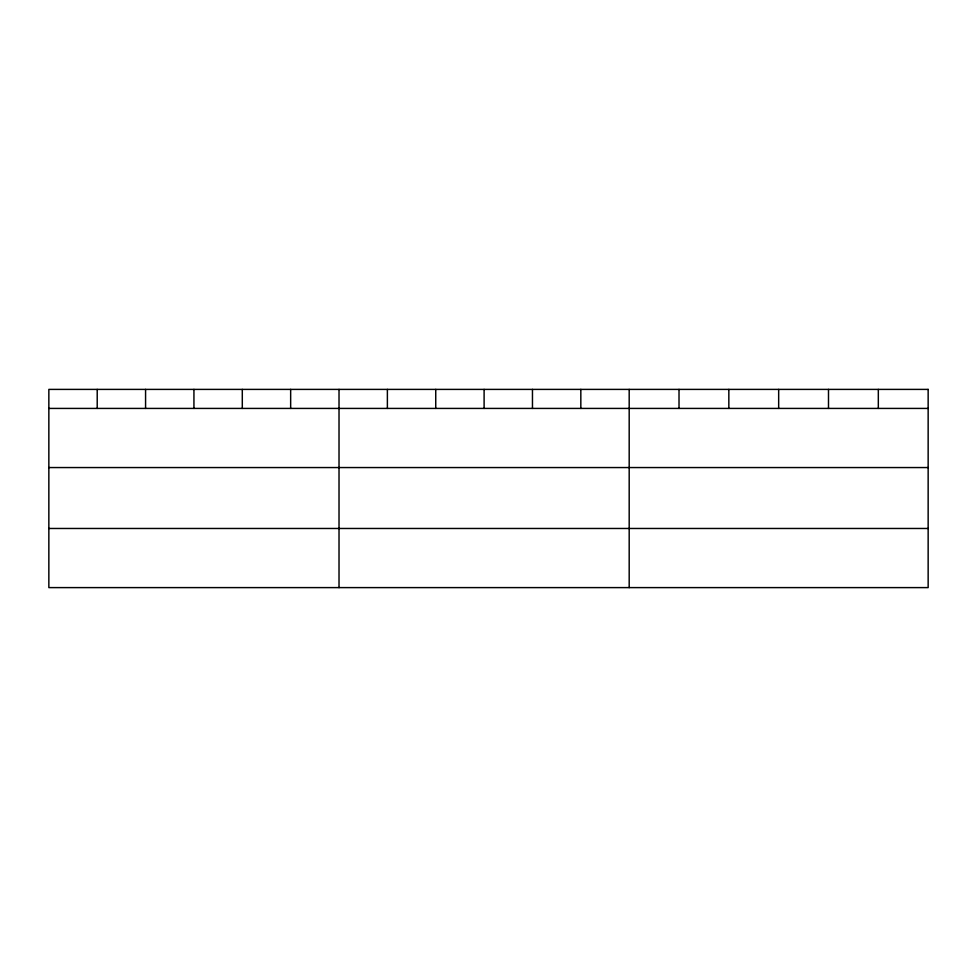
<?xml version="1.0" encoding="UTF-8"?>
<svg xmlns="http://www.w3.org/2000/svg" width="977" height="977" viewBox="0 0 977 977"><rect width="100%" height="100%" fill="white"/><g stroke="black" fill="none" stroke-linecap="round" stroke-linejoin="round"><path stroke-width="1.47" d="M48.85 408.423L928.15 408.423M48.85 467.556L928.15 467.556M48.85 528.472L928.15 528.472M878.323 389.396L878.323 408.423M828.496 389.396L828.496 408.423M778.669 389.396L778.669 408.423M728.842 389.396L728.842 408.423M679.015 389.396L679.015 408.423M629.188 389.396L629.188 587.604M580.827 389.396L580.827 408.423M532.465 389.396L532.465 408.423M484.103 389.396L484.103 408.423M435.742 389.396L435.742 408.423M387.38 389.396L387.38 408.423M339.019 389.396L339.019 587.604M290.657 389.396L290.657 408.423M242.296 389.396L242.296 408.423M193.935 389.396L193.935 408.423M145.573 389.396L145.573 408.423M97.211 389.396L97.211 408.423M928.15 389.396L48.85 389.396L48.85 587.604L928.15 587.604L928.15 389.396"/></g></svg>
